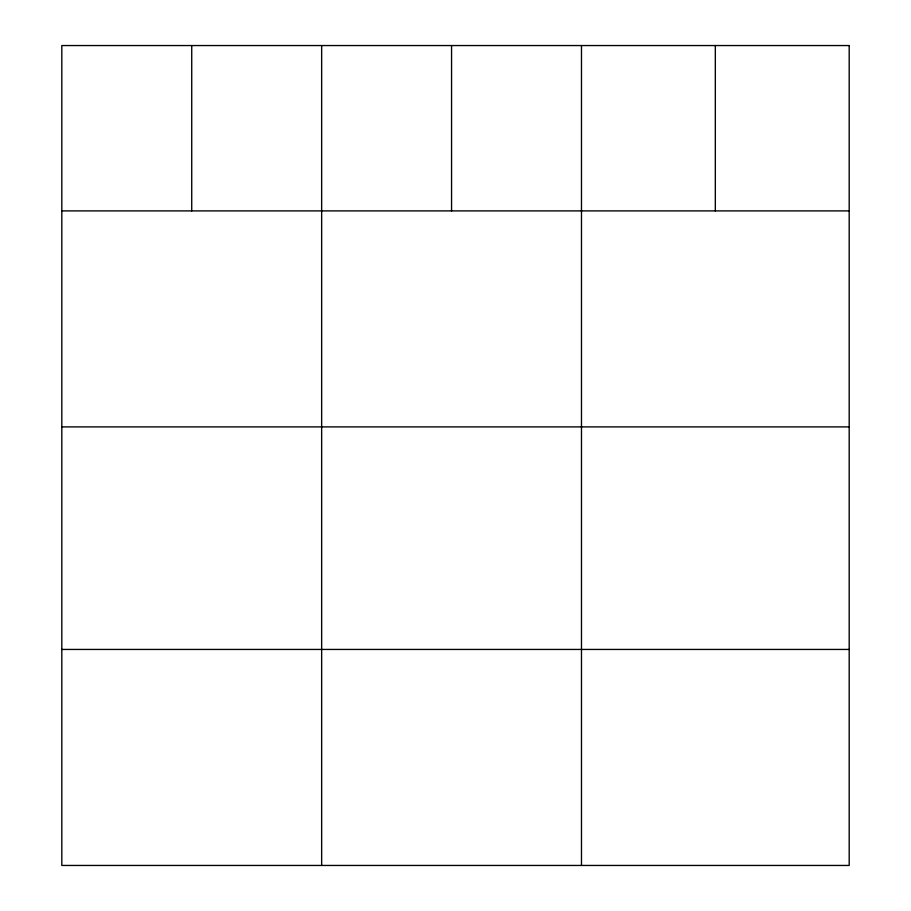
<?xml version="1.0" encoding="UTF-8"?>
<svg xmlns="http://www.w3.org/2000/svg" width="911" height="911" viewBox="0 0 911 911"><rect width="100%" height="100%" fill="white"/><g stroke="black" fill="none" stroke-linecap="round" stroke-linejoin="round"><path stroke-width="1.37" d="M61.811 210.896L849.189 210.896M61.811 426.895L849.189 426.895M61.811 649.441L849.189 649.441M715.329 45.55L715.329 210.896M581.48 45.55L581.48 865.45M451.56 45.55L451.56 210.896M321.651 45.55L321.651 865.45M191.731 45.55L191.731 210.896M849.189 45.55L61.811 45.55L61.811 865.45L849.189 865.45L849.189 45.55"/></g></svg>
